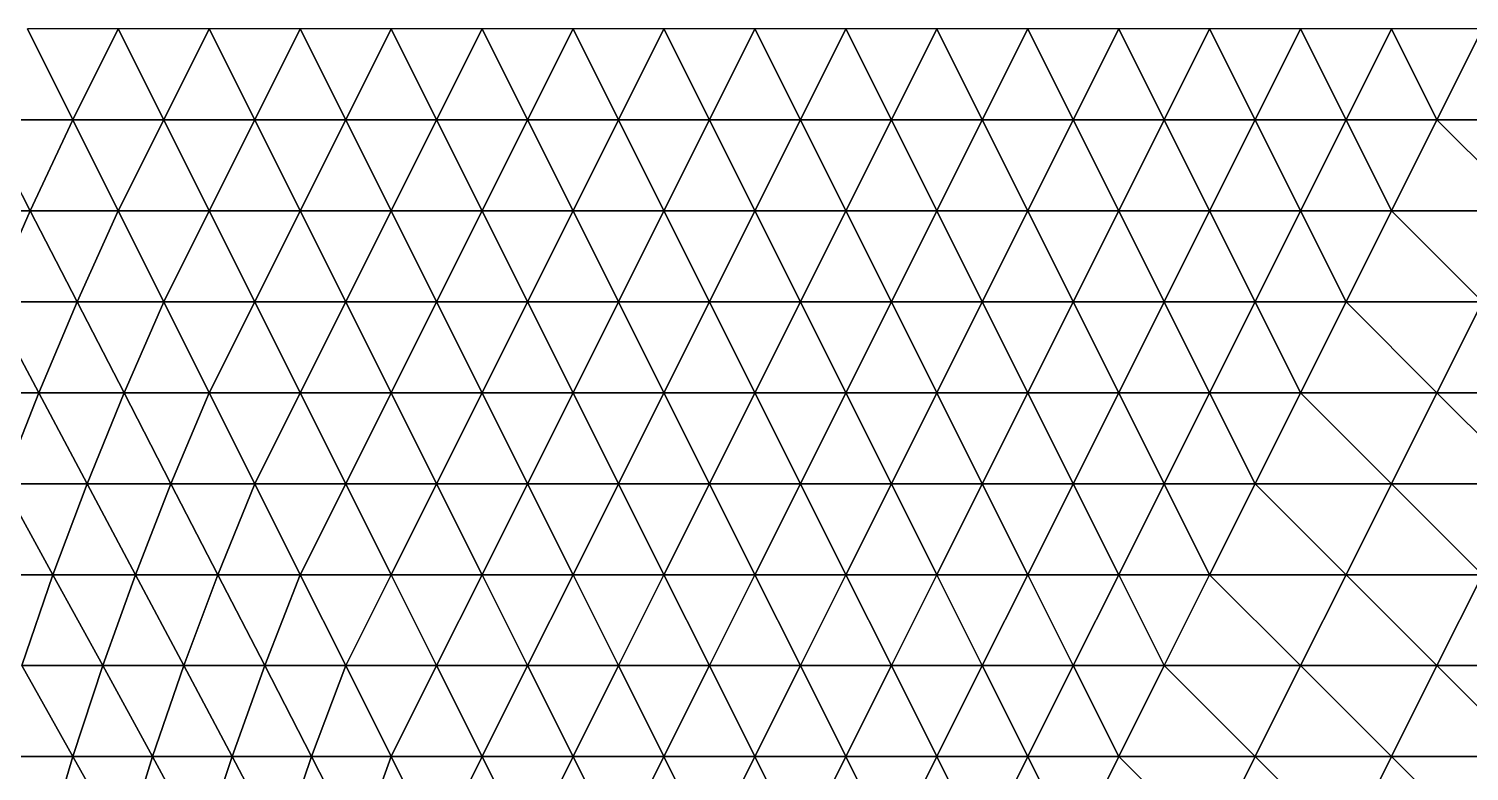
# Model space of a CAD drawing. Extents: x 100 to 350, y 100 to 150.
# Drawn here: x 225.02 to 249.77, y 112.25 to 125 of the extents above; entities that cross this region are included whole.
import ezdxf

# ---------------------------------------------------------------- set-up
doc = ezdxf.new("R2010")
doc.units = 0

msp = doc.modelspace()

# ---------------------------------------------------------------- linework, layer by layer
at = {"color": 1}
for p, q in [((225.78125, 123.4375), (225, 125)), ((225, 125), (225.78125, 123.4375)), ((226.5625, 125), (225.78125, 123.4375)), ((225.78125, 123.4375), (226.5625, 125)), ((226.5625, 125), (227.34375, 123.4375)), ((227.34375, 123.4375), (226.5625, 125)), ((227.34375, 123.4375), (228.125, 125)), ((228.125, 125), (227.34375, 123.4375)), ((228.90625, 123.4375), (228.125, 125)), ((228.125, 125), (228.90625, 123.4375)), ((229.6875, 125), (228.90625, 123.4375)), ((228.90625, 123.4375), (229.6875, 125)), ((230.46875, 123.4375), (229.6875, 125)), ((229.6875, 125), (230.46875, 123.4375)), ((230.46875, 123.4375), (231.25, 125)), ((231.25, 125), (230.46875, 123.4375)), ((232.03125, 123.4375), (231.25, 125)), ((231.25, 125), (232.03125, 123.4375)), ((232.8125, 125), (232.03125, 123.4375)), ((232.03125, 123.4375), (232.8125, 125)), ((233.59375, 123.4375), (232.8125, 125)), ((232.8125, 125), (233.59375, 123.4375)), ((233.59375, 123.4375), (234.375, 125)), ((234.375, 125), (233.59375, 123.4375)), ((235.15625, 123.4375), (234.375, 125)), ((234.375, 125), (235.15625, 123.4375)), ((235.9375, 125), (235.15625, 123.4375)), ((235.15625, 123.4375), (235.9375, 125)), ((236.71875, 123.4375), (235.9375, 125)), ((235.9375, 125), (236.71875, 123.4375)), ((236.71875, 123.4375), (237.5, 125)), ((237.5, 125), (236.71875, 123.4375)), ((237.5, 125), (238.28125, 123.4375)), ((238.28125, 123.4375), (237.5, 125)), ((239.0625, 125), (238.28125, 123.4375)), ((238.28125, 123.4375), (239.0625, 125)), ((239.0625, 125), (239.84375, 123.4375)), ((239.84375, 123.4375), (239.0625, 125)), ((240.625, 125), (239.84375, 123.4375)), ((239.84375, 123.4375), (240.625, 125)), ((241.40625, 123.4375), (240.625, 125)), ((240.625, 125), (241.40625, 123.4375)), ((242.1875, 125), (241.40625, 123.4375)), ((241.40625, 123.4375), (242.1875, 125)), ((242.96875, 123.4375), (242.1875, 125)), ((242.1875, 125), (242.96875, 123.4375)), ((242.96875, 123.4375), (243.75, 125)), ((243.75, 125), (242.96875, 123.4375)), ((244.53125, 123.4375), (243.75, 125)), ((243.75, 125), (244.53125, 123.4375)), ((245.3125, 125), (244.53125, 123.4375)), ((244.53125, 123.4375), (245.3125, 125)), ((246.09375, 123.4375), (245.3125, 125)), ((245.3125, 125), (246.09375, 123.4375)), ((246.875, 125), (246.09375, 123.4375)), ((246.09375, 123.4375), (246.875, 125)), ((247.65625, 123.4375), (246.875, 125)), ((246.875, 125), (247.65625, 123.4375)), ((248.4375, 125), (247.65625, 123.4375)), ((247.65625, 123.4375), (248.4375, 125)), ((248.4375, 125), (249.21875, 123.4375)), ((249.21875, 123.4375), (248.4375, 125)), ((249.21875, 123.4375), (250, 125)), ((250, 125), (249.21875, 123.4375)), ((225.048828, 121.875), (224.243164, 123.4375)), ((224.243164, 123.4375), (225.78125, 123.4375)), ((225.78125, 123.4375), (224.243164, 123.4375)), ((224.243164, 123.4375), (225.048828, 121.875)), ((225.78125, 123.4375), (225.048828, 121.875)), ((225.048828, 121.875), (225.78125, 123.4375)), ((226.5625, 121.875), (225.78125, 123.4375)), ((227.34375, 123.4375), (225.78125, 123.4375)), ((225.78125, 123.4375), (226.5625, 121.875)), ((225.78125, 123.4375), (227.34375, 123.4375)), ((226.5625, 121.875), (227.34375, 123.4375)), ((227.34375, 123.4375), (226.5625, 121.875)), ((228.90625, 123.4375), (227.34375, 123.4375)), ((227.34375, 123.4375), (228.125, 121.875)), ((227.34375, 123.4375), (228.90625, 123.4375)), ((228.125, 121.875), (227.34375, 123.4375)), ((228.125, 121.875), (228.90625, 123.4375)), ((228.90625, 123.4375), (228.125, 121.875)), ((228.90625, 123.4375), (230.46875, 123.4375)), ((228.90625, 123.4375), (229.6875, 121.875)), ((230.46875, 123.4375), (228.90625, 123.4375)), ((229.6875, 121.875), (228.90625, 123.4375)), ((229.6875, 121.875), (230.46875, 123.4375)), ((230.46875, 123.4375), (229.6875, 121.875)), ((230.46875, 123.4375), (232.03125, 123.4375)), ((232.03125, 123.4375), (230.46875, 123.4375)), ((230.46875, 123.4375), (231.25, 121.875)), ((231.25, 121.875), (230.46875, 123.4375)), ((232.03125, 123.4375), (231.25, 121.875)), ((231.25, 121.875), (232.03125, 123.4375)), ((232.8125, 121.875), (232.03125, 123.4375)), ((232.03125, 123.4375), (233.59375, 123.4375)), ((233.59375, 123.4375), (232.03125, 123.4375)), ((232.03125, 123.4375), (232.8125, 121.875)), ((232.8125, 121.875), (233.59375, 123.4375)), ((233.59375, 123.4375), (232.8125, 121.875)), ((233.59375, 123.4375), (234.375, 121.875)), ((235.15625, 123.4375), (233.59375, 123.4375)), ((233.59375, 123.4375), (235.15625, 123.4375)), ((234.375, 121.875), (233.59375, 123.4375)), ((235.15625, 123.4375), (234.375, 121.875)), ((234.375, 121.875), (235.15625, 123.4375)), ((235.9375, 121.875), (235.15625, 123.4375)), ((236.71875, 123.4375), (235.15625, 123.4375)), ((235.15625, 123.4375), (235.9375, 121.875)), ((235.15625, 123.4375), (236.71875, 123.4375)), ((235.9375, 121.875), (236.71875, 123.4375)), ((236.71875, 123.4375), (235.9375, 121.875)), ((237.5, 121.875), (236.71875, 123.4375)), ((238.28125, 123.4375), (236.71875, 123.4375)), ((236.71875, 123.4375), (237.5, 121.875)), ((236.71875, 123.4375), (238.28125, 123.4375)), ((238.28125, 123.4375), (237.5, 121.875)), ((237.5, 121.875), (238.28125, 123.4375)), ((238.28125, 123.4375), (239.0625, 121.875)), ((239.84375, 123.4375), (238.28125, 123.4375)), ((238.28125, 123.4375), (239.84375, 123.4375)), ((239.0625, 121.875), (238.28125, 123.4375)), ((239.0625, 121.875), (239.84375, 123.4375)), ((239.84375, 123.4375), (239.0625, 121.875)), ((239.84375, 123.4375), (241.40625, 123.4375)), ((241.40625, 123.4375), (239.84375, 123.4375)), ((239.84375, 123.4375), (240.625, 121.875)), ((240.625, 121.875), (239.84375, 123.4375)), ((240.625, 121.875), (241.40625, 123.4375)), ((241.40625, 123.4375), (240.625, 121.875)), ((241.40625, 123.4375), (242.96875, 123.4375)), ((241.40625, 123.4375), (242.1875, 121.875)), ((242.96875, 123.4375), (241.40625, 123.4375)), ((242.1875, 121.875), (241.40625, 123.4375)), ((242.96875, 123.4375), (242.1875, 121.875)), ((242.1875, 121.875), (242.96875, 123.4375)), ((244.53125, 123.4375), (242.96875, 123.4375)), ((242.96875, 123.4375), (243.75, 121.875)), ((243.75, 121.875), (242.96875, 123.4375)), ((242.96875, 123.4375), (244.53125, 123.4375)), ((243.75, 121.875), (244.53125, 123.4375)), ((244.53125, 123.4375), (243.75, 121.875)), ((244.53125, 123.4375), (246.09375, 123.4375)), ((245.3125, 121.875), (244.53125, 123.4375)), ((246.09375, 123.4375), (244.53125, 123.4375)), ((244.53125, 123.4375), (245.3125, 121.875)), ((246.09375, 123.4375), (245.3125, 121.875)), ((245.3125, 121.875), (246.09375, 123.4375)), ((246.09375, 123.4375), (246.875, 121.875)), ((247.65625, 123.4375), (246.09375, 123.4375)), ((246.875, 121.875), (246.09375, 123.4375)), ((246.09375, 123.4375), (247.65625, 123.4375)), ((246.875, 121.875), (247.65625, 123.4375)), ((247.65625, 123.4375), (246.875, 121.875)), ((247.65625, 123.4375), (249.21875, 123.4375)), ((249.21875, 123.4375), (247.65625, 123.4375)), ((247.65625, 123.4375), (248.4375, 121.875)), ((248.4375, 121.875), (247.65625, 123.4375)), ((249.21875, 123.4375), (248.4375, 121.875)), ((248.4375, 121.875), (249.21875, 123.4375)), ((249.21875, 123.4375), (250.78125, 121.875)), ((251.5625, 123.4375), (249.21875, 123.4375)), ((249.21875, 123.4375), (251.5625, 123.4375)), ((250.78125, 121.875), (249.21875, 123.4375)), ((223.535156, 121.875), (225.048828, 121.875)), ((225.048828, 121.875), (223.535156, 121.875)), ((225.048828, 121.875), (224.365234, 120.3125)), ((224.365234, 120.3125), (225.048828, 121.875)), ((225.854492, 120.3125), (225.048828, 121.875)), ((225.048828, 121.875), (226.5625, 121.875)), ((226.5625, 121.875), (225.048828, 121.875)), ((225.048828, 121.875), (225.854492, 120.3125)), ((225.854492, 120.3125), (226.5625, 121.875)), ((226.5625, 121.875), (225.854492, 120.3125)), ((228.125, 121.875), (226.5625, 121.875)), ((226.5625, 121.875), (227.34375, 120.3125)), ((226.5625, 121.875), (228.125, 121.875)), ((227.34375, 120.3125), (226.5625, 121.875)), ((228.125, 121.875), (227.34375, 120.3125)), ((227.34375, 120.3125), (228.125, 121.875)), ((228.90625, 120.3125), (228.125, 121.875)), ((228.125, 121.875), (229.6875, 121.875)), ((228.125, 121.875), (228.90625, 120.3125)), ((229.6875, 121.875), (228.125, 121.875)), ((229.6875, 121.875), (228.90625, 120.3125)), ((228.90625, 120.3125), (229.6875, 121.875)), ((230.46875, 120.3125), (229.6875, 121.875)), ((231.25, 121.875), (229.6875, 121.875)), ((229.6875, 121.875), (230.46875, 120.3125)), ((229.6875, 121.875), (231.25, 121.875)), ((231.25, 121.875), (230.46875, 120.3125)), ((230.46875, 120.3125), (231.25, 121.875)), ((232.03125, 120.3125), (231.25, 121.875)), ((232.8125, 121.875), (231.25, 121.875)), ((231.25, 121.875), (232.03125, 120.3125)), ((231.25, 121.875), (232.8125, 121.875)), ((232.03125, 120.3125), (232.8125, 121.875)), ((232.8125, 121.875), (232.03125, 120.3125)), ((234.375, 121.875), (232.8125, 121.875)), ((232.8125, 121.875), (233.59375, 120.3125)), ((233.59375, 120.3125), (232.8125, 121.875)), ((232.8125, 121.875), (234.375, 121.875)), ((234.375, 121.875), (233.59375, 120.3125)), ((233.59375, 120.3125), (234.375, 121.875)), ((235.15625, 120.3125), (234.375, 121.875)), ((234.375, 121.875), (235.9375, 121.875)), ((234.375, 121.875), (235.15625, 120.3125)), ((235.9375, 121.875), (234.375, 121.875)), ((235.15625, 120.3125), (235.9375, 121.875)), ((235.9375, 121.875), (235.15625, 120.3125)), ((235.9375, 121.875), (237.5, 121.875)), ((236.71875, 120.3125), (235.9375, 121.875)), ((237.5, 121.875), (235.9375, 121.875)), ((235.9375, 121.875), (236.71875, 120.3125)), ((236.71875, 120.3125), (237.5, 121.875)), ((237.5, 121.875), (236.71875, 120.3125)), ((237.5, 121.875), (238.28125, 120.3125)), ((239.0625, 121.875), (237.5, 121.875)), ((237.5, 121.875), (239.0625, 121.875)), ((238.28125, 120.3125), (237.5, 121.875)), ((238.28125, 120.3125), (239.0625, 121.875)), ((239.0625, 121.875), (238.28125, 120.3125)), ((240.625, 121.875), (239.0625, 121.875)), ((239.0625, 121.875), (239.84375, 120.3125)), ((239.0625, 121.875), (240.625, 121.875)), ((239.84375, 120.3125), (239.0625, 121.875)), ((240.625, 121.875), (239.84375, 120.3125)), ((239.84375, 120.3125), (240.625, 121.875)), ((241.40625, 120.3125), (240.625, 121.875)), ((240.625, 121.875), (242.1875, 121.875)), ((240.625, 121.875), (241.40625, 120.3125)), ((242.1875, 121.875), (240.625, 121.875)), ((242.1875, 121.875), (241.40625, 120.3125)), ((241.40625, 120.3125), (242.1875, 121.875)), ((243.75, 121.875), (242.1875, 121.875)), ((242.1875, 121.875), (242.96875, 120.3125)), ((242.1875, 121.875), (243.75, 121.875)), ((242.96875, 120.3125), (242.1875, 121.875)), ((242.96875, 120.3125), (243.75, 121.875)), ((243.75, 121.875), (242.96875, 120.3125)), ((245.3125, 121.875), (243.75, 121.875)), ((243.75, 121.875), (244.53125, 120.3125)), ((243.75, 121.875), (245.3125, 121.875)), ((244.53125, 120.3125), (243.75, 121.875)), ((244.53125, 120.3125), (245.3125, 121.875)), ((245.3125, 121.875), (244.53125, 120.3125)), ((246.875, 121.875), (245.3125, 121.875)), ((245.3125, 121.875), (246.09375, 120.3125)), ((245.3125, 121.875), (246.875, 121.875)), ((246.09375, 120.3125), (245.3125, 121.875)), ((246.09375, 120.3125), (246.875, 121.875)), ((246.875, 121.875), (246.09375, 120.3125)), ((247.65625, 120.3125), (246.875, 121.875)), ((246.875, 121.875), (248.4375, 121.875)), ((246.875, 121.875), (247.65625, 120.3125)), ((248.4375, 121.875), (246.875, 121.875)), ((248.4375, 121.875), (247.65625, 120.3125)), ((247.65625, 120.3125), (248.4375, 121.875)), ((250, 120.3125), (248.4375, 121.875)), ((248.4375, 121.875), (250.78125, 121.875)), ((250.78125, 121.875), (248.4375, 121.875)), ((248.4375, 121.875), (250, 120.3125)), ((224.365234, 120.3125), (225.854492, 120.3125)), ((225.854492, 120.3125), (224.365234, 120.3125)), ((224.365234, 120.3125), (225.195313, 118.75)), ((225.195313, 118.75), (224.365234, 120.3125)), ((225.195313, 118.75), (225.854492, 120.3125)), ((225.854492, 120.3125), (225.195313, 118.75)), ((225.854492, 120.3125), (227.34375, 120.3125)), ((226.660156, 118.75), (225.854492, 120.3125)), ((227.34375, 120.3125), (225.854492, 120.3125)), ((225.854492, 120.3125), (226.660156, 118.75)), ((227.34375, 120.3125), (226.660156, 118.75)), ((226.660156, 118.75), (227.34375, 120.3125)), ((227.34375, 120.3125), (228.90625, 120.3125)), ((227.34375, 120.3125), (228.125, 118.75)), ((228.90625, 120.3125), (227.34375, 120.3125)), ((228.125, 118.75), (227.34375, 120.3125)), ((228.90625, 120.3125), (228.125, 118.75)), ((228.125, 118.75), (228.90625, 120.3125)), ((229.6875, 118.75), (228.90625, 120.3125)), ((228.90625, 120.3125), (230.46875, 120.3125)), ((230.46875, 120.3125), (228.90625, 120.3125)), ((228.90625, 120.3125), (229.6875, 118.75)), ((230.46875, 120.3125), (229.6875, 118.75)), ((229.6875, 118.75), (230.46875, 120.3125)), ((230.46875, 120.3125), (232.03125, 120.3125)), ((232.03125, 120.3125), (230.46875, 120.3125)), ((230.46875, 120.3125), (231.25, 118.75)), ((231.25, 118.75), (230.46875, 120.3125)), ((231.25, 118.75), (232.03125, 120.3125)), ((232.03125, 120.3125), (231.25, 118.75)), ((233.59375, 120.3125), (232.03125, 120.3125)), ((232.03125, 120.3125), (232.8125, 118.75)), ((232.03125, 120.3125), (233.59375, 120.3125)), ((232.8125, 118.75), (232.03125, 120.3125)), ((232.8125, 118.75), (233.59375, 120.3125)), ((233.59375, 120.3125), (232.8125, 118.75)), ((233.59375, 120.3125), (235.15625, 120.3125)), ((235.15625, 120.3125), (233.59375, 120.3125)), ((233.59375, 120.3125), (234.375, 118.75)), ((234.375, 118.75), (233.59375, 120.3125)), ((234.375, 118.75), (235.15625, 120.3125)), ((235.15625, 120.3125), (234.375, 118.75)), ((236.71875, 120.3125), (235.15625, 120.3125)), ((235.15625, 120.3125), (235.9375, 118.75)), ((235.15625, 120.3125), (236.71875, 120.3125)), ((235.9375, 118.75), (235.15625, 120.3125)), ((235.9375, 118.75), (236.71875, 120.3125)), ((236.71875, 120.3125), (235.9375, 118.75)), ((238.28125, 120.3125), (236.71875, 120.3125)), ((236.71875, 120.3125), (237.5, 118.75)), ((237.5, 118.75), (236.71875, 120.3125)), ((236.71875, 120.3125), (238.28125, 120.3125)), ((237.5, 118.75), (238.28125, 120.3125)), ((238.28125, 120.3125), (237.5, 118.75)), ((238.28125, 120.3125), (239.84375, 120.3125)), ((239.0625, 118.75), (238.28125, 120.3125)), ((239.84375, 120.3125), (238.28125, 120.3125)), ((238.28125, 120.3125), (239.0625, 118.75)), ((239.84375, 120.3125), (239.0625, 118.75)), ((239.0625, 118.75), (239.84375, 120.3125)), ((239.84375, 120.3125), (241.40625, 120.3125)), ((239.84375, 120.3125), (240.625, 118.75)), ((241.40625, 120.3125), (239.84375, 120.3125)), ((240.625, 118.75), (239.84375, 120.3125)), ((241.40625, 120.3125), (240.625, 118.75)), ((240.625, 118.75), (241.40625, 120.3125)), ((242.1875, 118.75), (241.40625, 120.3125)), ((241.40625, 120.3125), (242.96875, 120.3125)), ((242.96875, 120.3125), (241.40625, 120.3125)), ((241.40625, 120.3125), (242.1875, 118.75)), ((242.1875, 118.75), (242.96875, 120.3125)), ((242.96875, 120.3125), (242.1875, 118.75)), ((244.53125, 120.3125), (242.96875, 120.3125)), ((242.96875, 120.3125), (243.75, 118.75)), ((242.96875, 120.3125), (244.53125, 120.3125)), ((243.75, 118.75), (242.96875, 120.3125)), ((243.75, 118.75), (244.53125, 120.3125)), ((244.53125, 120.3125), (243.75, 118.75)), ((244.53125, 120.3125), (245.3125, 118.75)), ((246.09375, 120.3125), (244.53125, 120.3125)), ((244.53125, 120.3125), (246.09375, 120.3125)), ((245.3125, 118.75), (244.53125, 120.3125)), ((245.3125, 118.75), (246.09375, 120.3125)), ((246.09375, 120.3125), (245.3125, 118.75)), ((246.09375, 120.3125), (246.875, 118.75)), ((247.65625, 120.3125), (246.09375, 120.3125)), ((246.09375, 120.3125), (247.65625, 120.3125)), ((246.875, 118.75), (246.09375, 120.3125)), ((247.65625, 120.3125), (246.875, 118.75)), ((246.875, 118.75), (247.65625, 120.3125)), ((250, 120.3125), (247.65625, 120.3125)), ((247.65625, 120.3125), (249.21875, 118.75)), ((247.65625, 120.3125), (250, 120.3125)), ((249.21875, 118.75), (247.65625, 120.3125)), ((249.21875, 118.75), (250, 120.3125)), ((250, 120.3125), (249.21875, 118.75)), ((223.730469, 118.75), (225.195313, 118.75)), ((225.195313, 118.75), (223.730469, 118.75)), ((225.195313, 118.75), (224.584961, 117.1875)), ((224.584961, 117.1875), (225.195313, 118.75)), ((226.025391, 117.1875), (225.195313, 118.75)), ((225.195313, 118.75), (226.660156, 118.75)), ((226.660156, 118.75), (225.195313, 118.75)), ((225.195313, 118.75), (226.025391, 117.1875)), ((226.660156, 118.75), (226.025391, 117.1875)), ((226.025391, 117.1875), (226.660156, 118.75)), ((227.46582, 117.1875), (226.660156, 118.75)), ((226.660156, 118.75), (228.125, 118.75)), ((228.125, 118.75), (226.660156, 118.75)), ((226.660156, 118.75), (227.46582, 117.1875)), ((228.125, 118.75), (227.46582, 117.1875)), ((227.46582, 117.1875), (228.125, 118.75)), ((228.125, 118.75), (229.6875, 118.75)), ((228.90625, 117.1875), (228.125, 118.75)), ((229.6875, 118.75), (228.125, 118.75)), ((228.125, 118.75), (228.90625, 117.1875)), ((229.6875, 118.75), (228.90625, 117.1875)), ((228.90625, 117.1875), (229.6875, 118.75)), ((229.6875, 118.75), (230.46875, 117.1875)), ((231.25, 118.75), (229.6875, 118.75)), ((229.6875, 118.75), (231.25, 118.75)), ((230.46875, 117.1875), (229.6875, 118.75)), ((230.46875, 117.1875), (231.25, 118.75)), ((231.25, 118.75), (230.46875, 117.1875)), ((232.03125, 117.1875), (231.25, 118.75)), ((232.8125, 118.75), (231.25, 118.75)), ((231.25, 118.75), (232.03125, 117.1875)), ((231.25, 118.75), (232.8125, 118.75)), ((232.03125, 117.1875), (232.8125, 118.75)), ((232.8125, 118.75), (232.03125, 117.1875)), ((232.8125, 118.75), (233.59375, 117.1875)), ((234.375, 118.75), (232.8125, 118.75)), ((232.8125, 118.75), (234.375, 118.75)), ((233.59375, 117.1875), (232.8125, 118.75)), ((233.59375, 117.1875), (234.375, 118.75)), ((234.375, 118.75), (233.59375, 117.1875)), ((235.15625, 117.1875), (234.375, 118.75)), ((235.9375, 118.75), (234.375, 118.75)), ((234.375, 118.75), (235.15625, 117.1875)), ((234.375, 118.75), (235.9375, 118.75)), ((235.9375, 118.75), (235.15625, 117.1875)), ((235.15625, 117.1875), (235.9375, 118.75)), ((236.71875, 117.1875), (235.9375, 118.75)), ((237.5, 118.75), (235.9375, 118.75)), ((235.9375, 118.75), (236.71875, 117.1875)), ((235.9375, 118.75), (237.5, 118.75)), ((236.71875, 117.1875), (237.5, 118.75)), ((237.5, 118.75), (236.71875, 117.1875)), ((237.5, 118.75), (239.0625, 118.75)), ((238.28125, 117.1875), (237.5, 118.75)), ((239.0625, 118.75), (237.5, 118.75)), ((237.5, 118.75), (238.28125, 117.1875)), ((239.0625, 118.75), (238.28125, 117.1875)), ((238.28125, 117.1875), (239.0625, 118.75)), ((239.84375, 117.1875), (239.0625, 118.75)), ((239.0625, 118.75), (240.625, 118.75)), ((239.0625, 118.75), (239.84375, 117.1875)), ((240.625, 118.75), (239.0625, 118.75)), ((240.625, 118.75), (239.84375, 117.1875)), ((239.84375, 117.1875), (240.625, 118.75)), ((240.625, 118.75), (242.1875, 118.75)), ((242.1875, 118.75), (240.625, 118.75)), ((240.625, 118.75), (241.40625, 117.1875)), ((241.40625, 117.1875), (240.625, 118.75)), ((241.40625, 117.1875), (242.1875, 118.75)), ((242.1875, 118.75), (241.40625, 117.1875)), ((242.1875, 118.75), (243.75, 118.75)), ((242.1875, 118.75), (242.96875, 117.1875)), ((243.75, 118.75), (242.1875, 118.75)), ((242.96875, 117.1875), (242.1875, 118.75)), ((243.75, 118.75), (242.96875, 117.1875)), ((242.96875, 117.1875), (243.75, 118.75)), ((244.53125, 117.1875), (243.75, 118.75)), ((245.3125, 118.75), (243.75, 118.75)), ((243.75, 118.75), (244.53125, 117.1875)), ((243.75, 118.75), (245.3125, 118.75)), ((245.3125, 118.75), (244.53125, 117.1875)), ((244.53125, 117.1875), (245.3125, 118.75)), ((246.09375, 117.1875), (245.3125, 118.75)), ((245.3125, 118.75), (246.875, 118.75)), ((245.3125, 118.75), (246.09375, 117.1875)), ((246.875, 118.75), (245.3125, 118.75)), ((246.875, 118.75), (246.09375, 117.1875)), ((246.09375, 117.1875), (246.875, 118.75)), ((249.21875, 118.75), (246.875, 118.75)), ((246.875, 118.75), (248.4375, 117.1875)), ((248.4375, 117.1875), (246.875, 118.75)), ((246.875, 118.75), (249.21875, 118.75)), ((248.4375, 117.1875), (249.21875, 118.75)), ((249.21875, 118.75), (248.4375, 117.1875)), ((249.21875, 118.75), (251.5625, 118.75)), ((251.5625, 118.75), (249.21875, 118.75)), ((249.21875, 118.75), (250.78125, 117.1875)), ((250.78125, 117.1875), (249.21875, 118.75)), ((225.439453, 115.625), (224.584961, 117.1875)), ((224.584961, 117.1875), (226.025391, 117.1875)), ((226.025391, 117.1875), (224.584961, 117.1875)), ((224.584961, 117.1875), (225.439453, 115.625)), ((226.025391, 117.1875), (225.439453, 115.625)), ((225.439453, 115.625), (226.025391, 117.1875)), ((226.025391, 117.1875), (227.46582, 117.1875)), ((226.855469, 115.625), (226.025391, 117.1875)), ((227.46582, 117.1875), (226.025391, 117.1875)), ((226.025391, 117.1875), (226.855469, 115.625)), ((227.46582, 117.1875), (226.855469, 115.625)), ((226.855469, 115.625), (227.46582, 117.1875)), ((228.90625, 117.1875), (227.46582, 117.1875)), ((227.46582, 117.1875), (228.271484, 115.625)), ((228.271484, 115.625), (227.46582, 117.1875)), ((227.46582, 117.1875), (228.90625, 117.1875)), ((228.271484, 115.625), (228.90625, 117.1875)), ((228.90625, 117.1875), (228.271484, 115.625)), ((228.90625, 117.1875), (229.6875, 115.625)), ((230.46875, 117.1875), (228.90625, 117.1875)), ((228.90625, 117.1875), (230.46875, 117.1875)), ((229.6875, 115.625), (228.90625, 117.1875)), ((229.6875, 115.625), (230.46875, 117.1875)), ((230.46875, 117.1875), (229.6875, 115.625)), ((232.03125, 117.1875), (230.46875, 117.1875)), ((230.46875, 117.1875), (231.25, 115.625)), ((230.46875, 117.1875), (232.03125, 117.1875)), ((231.25, 115.625), (230.46875, 117.1875)), ((231.25, 115.625), (232.03125, 117.1875)), ((232.03125, 117.1875), (231.25, 115.625)), ((233.59375, 117.1875), (232.03125, 117.1875)), ((232.03125, 117.1875), (232.8125, 115.625)), ((232.8125, 115.625), (232.03125, 117.1875)), ((232.03125, 117.1875), (233.59375, 117.1875)), ((232.8125, 115.625), (233.59375, 117.1875)), ((233.59375, 117.1875), (232.8125, 115.625)), ((234.375, 115.625), (233.59375, 117.1875)), ((233.59375, 117.1875), (235.15625, 117.1875)), ((235.15625, 117.1875), (233.59375, 117.1875)), ((233.59375, 117.1875), (234.375, 115.625)), ((234.375, 115.625), (235.15625, 117.1875)), ((235.15625, 117.1875), (234.375, 115.625)), ((235.15625, 117.1875), (236.71875, 117.1875)), ((236.71875, 117.1875), (235.15625, 117.1875)), ((235.15625, 117.1875), (235.9375, 115.625)), ((235.9375, 115.625), (235.15625, 117.1875)), ((235.9375, 115.625), (236.71875, 117.1875)), ((236.71875, 117.1875), (235.9375, 115.625)), ((236.71875, 117.1875), (237.5, 115.625)), ((238.28125, 117.1875), (236.71875, 117.1875)), ((236.71875, 117.1875), (238.28125, 117.1875)), ((237.5, 115.625), (236.71875, 117.1875)), ((237.5, 115.625), (238.28125, 117.1875)), ((238.28125, 117.1875), (237.5, 115.625)), ((239.84375, 117.1875), (238.28125, 117.1875)), ((238.28125, 117.1875), (239.0625, 115.625)), ((238.28125, 117.1875), (239.84375, 117.1875)), ((239.0625, 115.625), (238.28125, 117.1875)), ((239.0625, 115.625), (239.84375, 117.1875)), ((239.84375, 117.1875), (239.0625, 115.625)), ((240.625, 115.625), (239.84375, 117.1875)), ((239.84375, 117.1875), (241.40625, 117.1875)), ((241.40625, 117.1875), (239.84375, 117.1875)), ((239.84375, 117.1875), (240.625, 115.625)), ((240.625, 115.625), (241.40625, 117.1875)), ((241.40625, 117.1875), (240.625, 115.625)), ((242.1875, 115.625), (241.40625, 117.1875)), ((241.40625, 117.1875), (242.96875, 117.1875)), ((241.40625, 117.1875), (242.1875, 115.625)), ((242.96875, 117.1875), (241.40625, 117.1875)), ((242.96875, 117.1875), (242.1875, 115.625)), ((242.1875, 115.625), (242.96875, 117.1875)), ((242.96875, 117.1875), (244.53125, 117.1875)), ((244.53125, 117.1875), (242.96875, 117.1875)), ((242.96875, 117.1875), (243.75, 115.625)), ((243.75, 115.625), (242.96875, 117.1875)), ((243.75, 115.625), (244.53125, 117.1875)), ((244.53125, 117.1875), (243.75, 115.625)), ((244.53125, 117.1875), (246.09375, 117.1875)), ((244.53125, 117.1875), (245.3125, 115.625)), ((246.09375, 117.1875), (244.53125, 117.1875)), ((245.3125, 115.625), (244.53125, 117.1875)), ((246.09375, 117.1875), (245.3125, 115.625)), ((245.3125, 115.625), (246.09375, 117.1875)), ((247.65625, 115.625), (246.09375, 117.1875)), ((248.4375, 117.1875), (246.09375, 117.1875)), ((246.09375, 117.1875), (247.65625, 115.625)), ((246.09375, 117.1875), (248.4375, 117.1875)), ((247.65625, 115.625), (248.4375, 117.1875)), ((248.4375, 117.1875), (247.65625, 115.625)), ((248.4375, 117.1875), (250, 115.625)), ((250.78125, 117.1875), (248.4375, 117.1875)), ((248.4375, 117.1875), (250.78125, 117.1875)), ((250, 115.625), (248.4375, 117.1875)), ((224.023438, 115.625), (225.439453, 115.625)), ((225.439453, 115.625), (224.023438, 115.625)), ((225.439453, 115.625), (224.902344, 114.0625)), ((224.902344, 114.0625), (225.439453, 115.625)), ((226.293945, 114.0625), (225.439453, 115.625)), ((225.439453, 115.625), (226.855469, 115.625)), ((226.855469, 115.625), (225.439453, 115.625)), ((225.439453, 115.625), (226.293945, 114.0625)), ((226.855469, 115.625), (226.293945, 114.0625)), ((226.293945, 114.0625), (226.855469, 115.625)), ((226.855469, 115.625), (228.271484, 115.625)), ((227.685547, 114.0625), (226.855469, 115.625)), ((228.271484, 115.625), (226.855469, 115.625)), ((226.855469, 115.625), (227.685547, 114.0625)), ((227.685547, 114.0625), (228.271484, 115.625)), ((228.271484, 115.625), (227.685547, 114.0625)), ((229.6875, 115.625), (228.271484, 115.625)), ((228.271484, 115.625), (229.077148, 114.0625)), ((228.271484, 115.625), (229.6875, 115.625)), ((229.077148, 114.0625), (228.271484, 115.625)), ((229.077148, 114.0625), (229.6875, 115.625)), ((229.6875, 115.625), (229.077148, 114.0625)), ((231.25, 115.625), (229.6875, 115.625)), ((229.6875, 115.625), (230.46875, 114.0625)), ((229.6875, 115.625), (231.25, 115.625)), ((230.46875, 114.0625), (229.6875, 115.625)), ((231.25, 115.625), (230.46875, 114.0625)), ((230.46875, 114.0625), (231.25, 115.625)), ((232.03125, 114.0625), (231.25, 115.625)), ((232.8125, 115.625), (231.25, 115.625)), ((231.25, 115.625), (232.03125, 114.0625)), ((231.25, 115.625), (232.8125, 115.625)), ((232.03125, 114.0625), (232.8125, 115.625)), ((232.8125, 115.625), (232.03125, 114.0625)), ((232.8125, 115.625), (234.375, 115.625)), ((234.375, 115.625), (232.8125, 115.625)), ((232.8125, 115.625), (233.59375, 114.0625)), ((233.59375, 114.0625), (232.8125, 115.625)), ((234.375, 115.625), (233.59375, 114.0625)), ((233.59375, 114.0625), (234.375, 115.625)), ((235.15625, 114.0625), (234.375, 115.625)), ((234.375, 115.625), (235.9375, 115.625)), ((234.375, 115.625), (235.15625, 114.0625)), ((235.9375, 115.625), (234.375, 115.625)), ((235.9375, 115.625), (235.15625, 114.0625)), ((235.15625, 114.0625), (235.9375, 115.625)), ((237.5, 115.625), (235.9375, 115.625)), ((235.9375, 115.625), (236.71875, 114.0625)), ((236.71875, 114.0625), (235.9375, 115.625)), ((235.9375, 115.625), (237.5, 115.625)), ((236.71875, 114.0625), (237.5, 115.625)), ((237.5, 115.625), (236.71875, 114.0625)), ((238.28125, 114.0625), (237.5, 115.625)), ((237.5, 115.625), (239.0625, 115.625)), ((237.5, 115.625), (238.28125, 114.0625)), ((239.0625, 115.625), (237.5, 115.625)), ((239.0625, 115.625), (238.28125, 114.0625)), ((238.28125, 114.0625), (239.0625, 115.625)), ((239.0625, 115.625), (240.625, 115.625)), ((239.84375, 114.0625), (239.0625, 115.625)), ((240.625, 115.625), (239.0625, 115.625)), ((239.0625, 115.625), (239.84375, 114.0625)), ((239.84375, 114.0625), (240.625, 115.625)), ((240.625, 115.625), (239.84375, 114.0625)), ((240.625, 115.625), (241.40625, 114.0625)), ((242.1875, 115.625), (240.625, 115.625)), ((240.625, 115.625), (242.1875, 115.625)), ((241.40625, 114.0625), (240.625, 115.625)), ((241.40625, 114.0625), (242.1875, 115.625)), ((242.1875, 115.625), (241.40625, 114.0625)), ((243.75, 115.625), (242.1875, 115.625)), ((242.1875, 115.625), (242.96875, 114.0625)), ((242.1875, 115.625), (243.75, 115.625)), ((242.96875, 114.0625), (242.1875, 115.625)), ((243.75, 115.625), (242.96875, 114.0625)), ((242.96875, 114.0625), (243.75, 115.625)), ((244.53125, 114.0625), (243.75, 115.625)), ((243.75, 115.625), (245.3125, 115.625)), ((243.75, 115.625), (244.53125, 114.0625)), ((245.3125, 115.625), (243.75, 115.625)), ((245.3125, 115.625), (244.53125, 114.0625)), ((244.53125, 114.0625), (245.3125, 115.625)), ((247.65625, 115.625), (245.3125, 115.625)), ((245.3125, 115.625), (246.875, 114.0625)), ((245.3125, 115.625), (247.65625, 115.625)), ((246.875, 114.0625), (245.3125, 115.625)), ((247.65625, 115.625), (246.875, 114.0625)), ((246.875, 114.0625), (247.65625, 115.625)), ((249.21875, 114.0625), (247.65625, 115.625)), ((250, 115.625), (247.65625, 115.625)), ((247.65625, 115.625), (249.21875, 114.0625)), ((247.65625, 115.625), (250, 115.625)), ((250, 115.625), (249.21875, 114.0625)), ((249.21875, 114.0625), (250, 115.625)), ((224.902344, 114.0625), (226.293945, 114.0625)), ((225.78125, 112.5), (224.902344, 114.0625)), ((226.293945, 114.0625), (224.902344, 114.0625)), ((224.902344, 114.0625), (225.78125, 112.5)), ((226.293945, 114.0625), (225.78125, 112.5)), ((225.78125, 112.5), (226.293945, 114.0625)), ((227.685547, 114.0625), (226.293945, 114.0625)), ((226.293945, 114.0625), (227.148438, 112.5)), ((227.148438, 112.5), (226.293945, 114.0625)), ((226.293945, 114.0625), (227.685547, 114.0625)), ((227.148438, 112.5), (227.685547, 114.0625)), ((227.685547, 114.0625), (227.148438, 112.5)), ((229.077148, 114.0625), (227.685547, 114.0625)), ((227.685547, 114.0625), (228.515625, 112.5)), ((227.685547, 114.0625), (229.077148, 114.0625)), ((228.515625, 112.5), (227.685547, 114.0625)), ((228.515625, 112.5), (229.077148, 114.0625)), ((229.077148, 114.0625), (228.515625, 112.5)), ((229.077148, 114.0625), (230.46875, 114.0625)), ((229.882813, 112.5), (229.077148, 114.0625)), ((230.46875, 114.0625), (229.077148, 114.0625)), ((229.077148, 114.0625), (229.882813, 112.5)), ((230.46875, 114.0625), (229.882813, 112.5)), ((229.882813, 112.5), (230.46875, 114.0625)), ((230.46875, 114.0625), (232.03125, 114.0625)), ((232.03125, 114.0625), (230.46875, 114.0625)), ((230.46875, 114.0625), (231.25, 112.5)), ((231.25, 112.5), (230.46875, 114.0625)), ((231.25, 112.5), (232.03125, 114.0625)), ((232.03125, 114.0625), (231.25, 112.5)), ((232.03125, 114.0625), (232.8125, 112.5)), ((233.59375, 114.0625), (232.03125, 114.0625)), ((232.03125, 114.0625), (233.59375, 114.0625)), ((232.8125, 112.5), (232.03125, 114.0625)), ((233.59375, 114.0625), (232.8125, 112.5)), ((232.8125, 112.5), (233.59375, 114.0625)), ((233.59375, 114.0625), (235.15625, 114.0625)), ((233.59375, 114.0625), (234.375, 112.5)), ((235.15625, 114.0625), (233.59375, 114.0625)), ((234.375, 112.5), (233.59375, 114.0625)), ((235.15625, 114.0625), (234.375, 112.5)), ((234.375, 112.5), (235.15625, 114.0625)), ((236.71875, 114.0625), (235.15625, 114.0625)), ((235.15625, 114.0625), (235.9375, 112.5)), ((235.9375, 112.5), (235.15625, 114.0625)), ((235.15625, 114.0625), (236.71875, 114.0625)), ((235.9375, 112.5), (236.71875, 114.0625)), ((236.71875, 114.0625), (235.9375, 112.5)), ((236.71875, 114.0625), (237.5, 112.5)), ((238.28125, 114.0625), (236.71875, 114.0625)), ((236.71875, 114.0625), (238.28125, 114.0625)), ((237.5, 112.5), (236.71875, 114.0625)), ((238.28125, 114.0625), (237.5, 112.5)), ((237.5, 112.5), (238.28125, 114.0625)), ((239.84375, 114.0625), (238.28125, 114.0625)), ((238.28125, 114.0625), (239.0625, 112.5)), ((239.0625, 112.5), (238.28125, 114.0625)), ((238.28125, 114.0625), (239.84375, 114.0625)), ((239.0625, 112.5), (239.84375, 114.0625)), ((239.84375, 114.0625), (239.0625, 112.5)), ((241.40625, 114.0625), (239.84375, 114.0625)), ((239.84375, 114.0625), (240.625, 112.5)), ((239.84375, 114.0625), (241.40625, 114.0625)), ((240.625, 112.5), (239.84375, 114.0625)), ((240.625, 112.5), (241.40625, 114.0625)), ((241.40625, 114.0625), (240.625, 112.5)), ((241.40625, 114.0625), (242.1875, 112.5)), ((242.96875, 114.0625), (241.40625, 114.0625)), ((241.40625, 114.0625), (242.96875, 114.0625)), ((242.1875, 112.5), (241.40625, 114.0625)), ((242.96875, 114.0625), (242.1875, 112.5)), ((242.1875, 112.5), (242.96875, 114.0625)), ((242.96875, 114.0625), (244.53125, 114.0625)), ((242.96875, 114.0625), (243.75, 112.5)), ((244.53125, 114.0625), (242.96875, 114.0625)), ((243.75, 112.5), (242.96875, 114.0625)), ((244.53125, 114.0625), (243.75, 112.5)), ((243.75, 112.5), (244.53125, 114.0625)), ((246.09375, 112.5), (244.53125, 114.0625)), ((246.875, 114.0625), (244.53125, 114.0625)), ((244.53125, 114.0625), (246.09375, 112.5)), ((244.53125, 114.0625), (246.875, 114.0625)), ((246.09375, 112.5), (246.875, 114.0625)), ((246.875, 114.0625), (246.09375, 112.5)), ((246.875, 114.0625), (249.21875, 114.0625)), ((246.875, 114.0625), (248.4375, 112.5)), ((249.21875, 114.0625), (246.875, 114.0625)), ((248.4375, 112.5), (246.875, 114.0625)), ((249.21875, 114.0625), (248.4375, 112.5)), ((248.4375, 112.5), (249.21875, 114.0625)), ((250.78125, 112.5), (249.21875, 114.0625)), ((249.21875, 114.0625), (251.5625, 114.0625)), ((251.5625, 114.0625), (249.21875, 114.0625)), ((249.21875, 114.0625), (250.78125, 112.5)), ((224.414063, 112.5), (225.78125, 112.5)), ((225.78125, 112.5), (224.414063, 112.5)), ((225.78125, 112.5), (225.317383, 110.9375)), ((225.317383, 110.9375), (225.78125, 112.5)), ((225.78125, 112.5), (227.148438, 112.5)), ((226.660156, 110.9375), (225.78125, 112.5)), ((227.148438, 112.5), (225.78125, 112.5)), ((225.78125, 112.5), (226.660156, 110.9375)), ((226.660156, 110.9375), (227.148438, 112.5)), ((227.148438, 112.5), (226.660156, 110.9375)), ((228.515625, 112.5), (227.148438, 112.5)), ((227.148438, 112.5), (228.00293, 110.9375)), ((227.148438, 112.5), (228.515625, 112.5)), ((228.00293, 110.9375), (227.148438, 112.5)), ((228.00293, 110.9375), (228.515625, 112.5)), ((228.515625, 112.5), (228.00293, 110.9375)), ((228.515625, 112.5), (229.882813, 112.5)), ((229.882813, 112.5), (228.515625, 112.5)), ((228.515625, 112.5), (229.345703, 110.9375)), ((229.345703, 110.9375), (228.515625, 112.5)), ((229.882813, 112.5), (229.345703, 110.9375)), ((229.345703, 110.9375), (229.882813, 112.5)), ((230.688477, 110.9375), (229.882813, 112.5)), ((229.882813, 112.5), (231.25, 112.5)), ((231.25, 112.5), (229.882813, 112.5)), ((229.882813, 112.5), (230.688477, 110.9375)), ((231.25, 112.5), (230.688477, 110.9375)), ((230.688477, 110.9375), (231.25, 112.5)), ((232.03125, 110.9375), (231.25, 112.5)), ((232.8125, 112.5), (231.25, 112.5)), ((231.25, 112.5), (232.03125, 110.9375)), ((231.25, 112.5), (232.8125, 112.5)), ((232.8125, 112.5), (232.03125, 110.9375)), ((232.03125, 110.9375), (232.8125, 112.5)), ((232.8125, 112.5), (233.59375, 110.9375)), ((234.375, 112.5), (232.8125, 112.5)), ((232.8125, 112.5), (234.375, 112.5)), ((233.59375, 110.9375), (232.8125, 112.5)), ((233.59375, 110.9375), (234.375, 112.5)), ((234.375, 112.5), (233.59375, 110.9375)), ((235.15625, 110.9375), (234.375, 112.5)), ((235.9375, 112.5), (234.375, 112.5)), ((234.375, 112.5), (235.15625, 110.9375)), ((234.375, 112.5), (235.9375, 112.5)), ((235.15625, 110.9375), (235.9375, 112.5)), ((235.9375, 112.5), (235.15625, 110.9375)), ((235.9375, 112.5), (237.5, 112.5)), ((236.71875, 110.9375), (235.9375, 112.5)), ((237.5, 112.5), (235.9375, 112.5)), ((235.9375, 112.5), (236.71875, 110.9375)), ((237.5, 112.5), (236.71875, 110.9375)), ((236.71875, 110.9375), (237.5, 112.5)), ((237.5, 112.5), (239.0625, 112.5)), ((238.28125, 110.9375), (237.5, 112.5)), ((239.0625, 112.5), (237.5, 112.5)), ((237.5, 112.5), (238.28125, 110.9375)), ((238.28125, 110.9375), (239.0625, 112.5)), ((239.0625, 112.5), (238.28125, 110.9375)), ((239.0625, 112.5), (239.84375, 110.9375)), ((240.625, 112.5), (239.0625, 112.5)), ((239.0625, 112.5), (240.625, 112.5)), ((239.84375, 110.9375), (239.0625, 112.5)), ((240.625, 112.5), (239.84375, 110.9375)), ((239.84375, 110.9375), (240.625, 112.5)), ((241.40625, 110.9375), (240.625, 112.5)), ((242.1875, 112.5), (240.625, 112.5)), ((240.625, 112.5), (241.40625, 110.9375)), ((240.625, 112.5), (242.1875, 112.5)), ((241.40625, 110.9375), (242.1875, 112.5)), ((242.1875, 112.5), (241.40625, 110.9375)), ((242.1875, 112.5), (242.96875, 110.9375)), ((243.75, 112.5), (242.1875, 112.5)), ((242.1875, 112.5), (243.75, 112.5)), ((242.96875, 110.9375), (242.1875, 112.5)), ((242.96875, 110.9375), (243.75, 112.5)), ((243.75, 112.5), (242.96875, 110.9375)), ((245.3125, 110.9375), (243.75, 112.5)), ((243.75, 112.5), (246.09375, 112.5)), ((246.09375, 112.5), (243.75, 112.5)), ((243.75, 112.5), (245.3125, 110.9375)), ((246.09375, 112.5), (245.3125, 110.9375)), ((245.3125, 110.9375), (246.09375, 112.5)), ((247.65625, 110.9375), (246.09375, 112.5)), ((248.4375, 112.5), (246.09375, 112.5)), ((246.09375, 112.5), (247.65625, 110.9375)), ((246.09375, 112.5), (248.4375, 112.5)), ((248.4375, 112.5), (247.65625, 110.9375)), ((247.65625, 110.9375), (248.4375, 112.5)), ((248.4375, 112.5), (250.78125, 112.5)), ((250, 110.9375), (248.4375, 112.5)), ((250.78125, 112.5), (248.4375, 112.5)), ((248.4375, 112.5), (250, 110.9375))]:
    msp.add_line(p, q, dxfattribs=at)
at = {"color": 7}
for p, q in [((226.5625, 125), (225, 125)), ((228.125, 125), (226.5625, 125)), ((229.6875, 125), (228.125, 125)), ((231.25, 125), (229.6875, 125)), ((232.8125, 125), (231.25, 125)), ((234.375, 125), (232.8125, 125)), ((235.9375, 125), (234.375, 125)), ((237.5, 125), (235.9375, 125)), ((239.0625, 125), (237.5, 125)), ((240.625, 125), (239.0625, 125)), ((242.1875, 125), (240.625, 125)), ((243.75, 125), (242.1875, 125)), ((245.3125, 125), (243.75, 125)), ((246.875, 125), (245.3125, 125)), ((248.4375, 125), (246.875, 125)), ((250, 125), (248.4375, 125))]:
    msp.add_line(p, q, dxfattribs=at)

doc.saveas('drawing.dxf')
